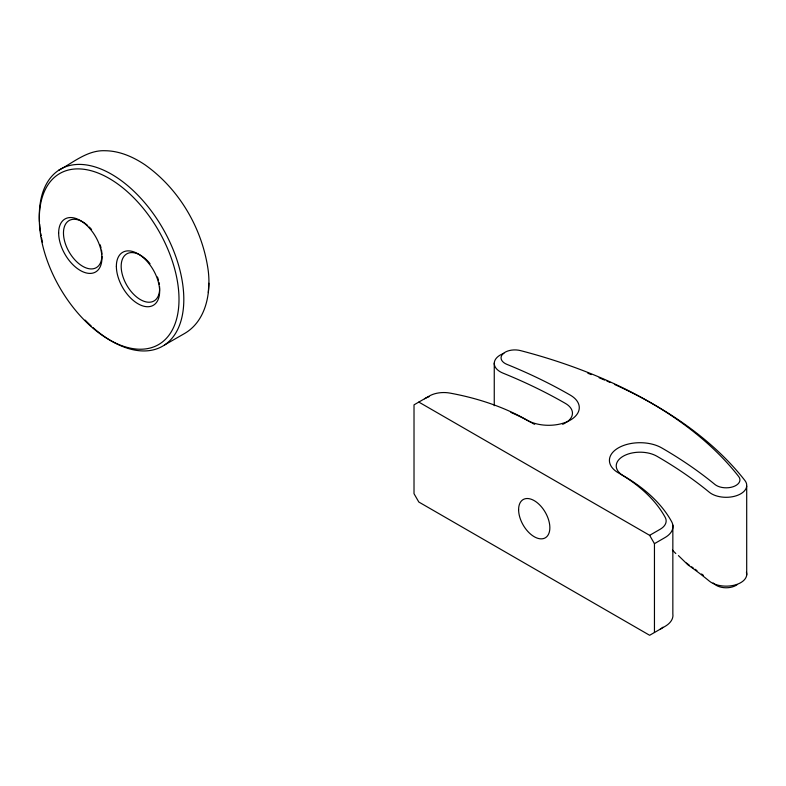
<?xml version="1.0" encoding="UTF-8"?>
<svg xmlns="http://www.w3.org/2000/svg" width="786" height="786" viewBox="0 0 786 786"><rect width="100%" height="100%" fill="white"/><g stroke="black" fill="none" stroke-linecap="round" stroke-linejoin="round"><path stroke-width="1.18" d="M164.52 345.005L184.789 333.372C205.942 320.885 211.002 293.355 208.241 270.738C202.562 228.952 179.473 189.141 144.879 164.736C133.119 156.846 119.452 150.863 105.078 150.725C87.443 149.959 73.245 162.614 58.586 170.346M208.329 292.569L208.83 283.255M418.82 402.078L649.639 535.335L660.181 529.253A20.407 11.78 0 0 0 665.202 517.375A190.035 109.716 0 0 0 618.385 472.867A30.605 17.665 0 0 1 618.385 447.882A30.605 17.665 0 0 1 661.665 447.882A479.136 276.633 0 0 1 714.887 484.441A13.784 7.958 0 0 0 732.984 486.78A13.784 7.958 0 0 0 738.732 476.601A435.238 251.284 0 0 0 520.499 350.605A13.784 7.958 0 0 0 502.863 353.916A13.784 7.958 0 0 0 506.911 364.37A479.981 277.114 0 0 1 570.302 395.132A30.605 17.665 0 0 1 570.302 420.127A30.605 17.665 0 0 1 527.023 420.127A190.045 109.716 0 0 0 449.936 393.088A20.407 11.78 0 0 0 429.362 395.997L414.016 404.849L414.016 493.696L418.82 502.028L649.639 635.285L664.985 626.432A27.205 15.7 0 0 0 672.845 613.945L672.845 525.097M654.453 632.514L654.453 543.666L664.985 537.585A27.205 15.7 0 0 0 671.686 521.747A196.834 113.646 0 0 0 623.2 475.648A23.806 13.745 0 0 1 623.2 456.214A23.806 13.745 0 0 1 656.86 456.214A472.337 272.703 0 0 1 709.326 492.252A20.583 11.888 0 0 0 736.354 495.75A20.583 11.888 0 0 0 744.932 480.541A442.037 255.204 0 0 0 614.465 384.403M691.67 566.853L693.203 567.924M686.473 563.041L689.224 565.105M672.443 550.19L675.803 553.531M678.426 555.584L687.947 564.859A472.337 272.703 0 0 1 709.326 581.1A20.583 11.888 0 0 0 734.085 585.236A20.583 11.888 0 0 0 746.425 572.169M649.639 535.335L654.453 543.666M746.7 486.239L746.7 575.077M494.256 363.103L494.256 405.704M737.199 584.587A13.784 7.958 0 0 1 714.887 584.391A479.136 276.633 0 0 0 713.157 582.986M695.089 569.26A479.136 276.633 0 0 1 696.966 570.597M701.584 573.986A479.136 276.633 0 0 1 703.401 575.352M587.869 373.262A442.037 255.204 0 0 1 591.269 374.588M599.129 377.761A442.037 255.204 0 0 1 604.67 380.09M606.861 381.033A442.037 255.204 0 0 1 610.142 382.468M503.885 353.346A20.583 11.888 0 0 0 503.001 373.134A473.182 273.184 0 0 1 565.488 403.464A23.806 13.745 0 0 1 566.549 422.249M662.962 627.199A20.407 11.78 0 0 1 660.181 629.203M565.488 422.897A23.806 13.745 0 0 1 562.648 424.302M534.677 424.302A23.806 13.745 0 0 1 531.827 422.897M510.9 412.414A196.844 113.646 0 0 1 530.845 422.337M424.548 398.767A27.205 15.7 0 0 1 429.176 396.625M101.915 256.344A27.205 15.71 60 0 1 80.359 264.794A27.205 15.71 60 0 1 63.823 228.962A27.205 15.71 60 0 1 87.678 225.513M89.28 227.016A27.205 15.71 60 0 1 91.589 229.532M100.136 244.77A27.205 15.71 60 0 1 101.05 248.012M101.482 250.125A27.205 15.71 60 0 1 101.915 254.232M159.568 286.546A27.205 15.71 60 0 1 138.169 298.179A27.205 15.71 60 0 1 122.144 259.881A27.205 15.71 60 0 1 150.028 263.732M157.465 276.996A27.205 15.71 60 0 1 158.487 280.258M158.988 282.39A27.205 15.71 60 0 1 159.352 284.483M39.467 221.721A102.18 58.999 60 0 1 114.579 176.064A102.18 58.999 60 0 1 182.981 311.531A102.18 58.999 60 0 1 92.856 327.467M91.117 325.905A102.18 58.999 60 0 1 85.153 320.099M42.513 242.402A102.18 58.999 60 0 1 41.53 237.834M41.108 235.564A102.18 58.999 60 0 1 40.734 233.314M40.4 231.074A102.18 58.999 60 0 1 39.624 224.079M518.603 509.662A22.106 12.763 60 0 0 542.045 538.823A22.106 12.763 60 0 0 542.045 507.569A22.106 12.763 60 0 0 518.603 509.662M58.655 232.99A30.605 17.665 60 0 0 91.117 273.371A30.605 17.665 60 0 0 91.117 230.092A30.605 17.665 60 0 0 58.655 232.99M40.754 235.938A98.781 57.034 60 0 0 155.618 346.105A98.781 57.034 60 0 0 131.075 195.134A98.781 57.034 60 0 0 40.754 235.938M116.367 266.307A30.605 17.665 60 0 0 148.819 306.687A30.605 17.665 60 0 0 148.819 263.408A30.605 17.665 60 0 0 116.367 266.307"/></g></svg>
